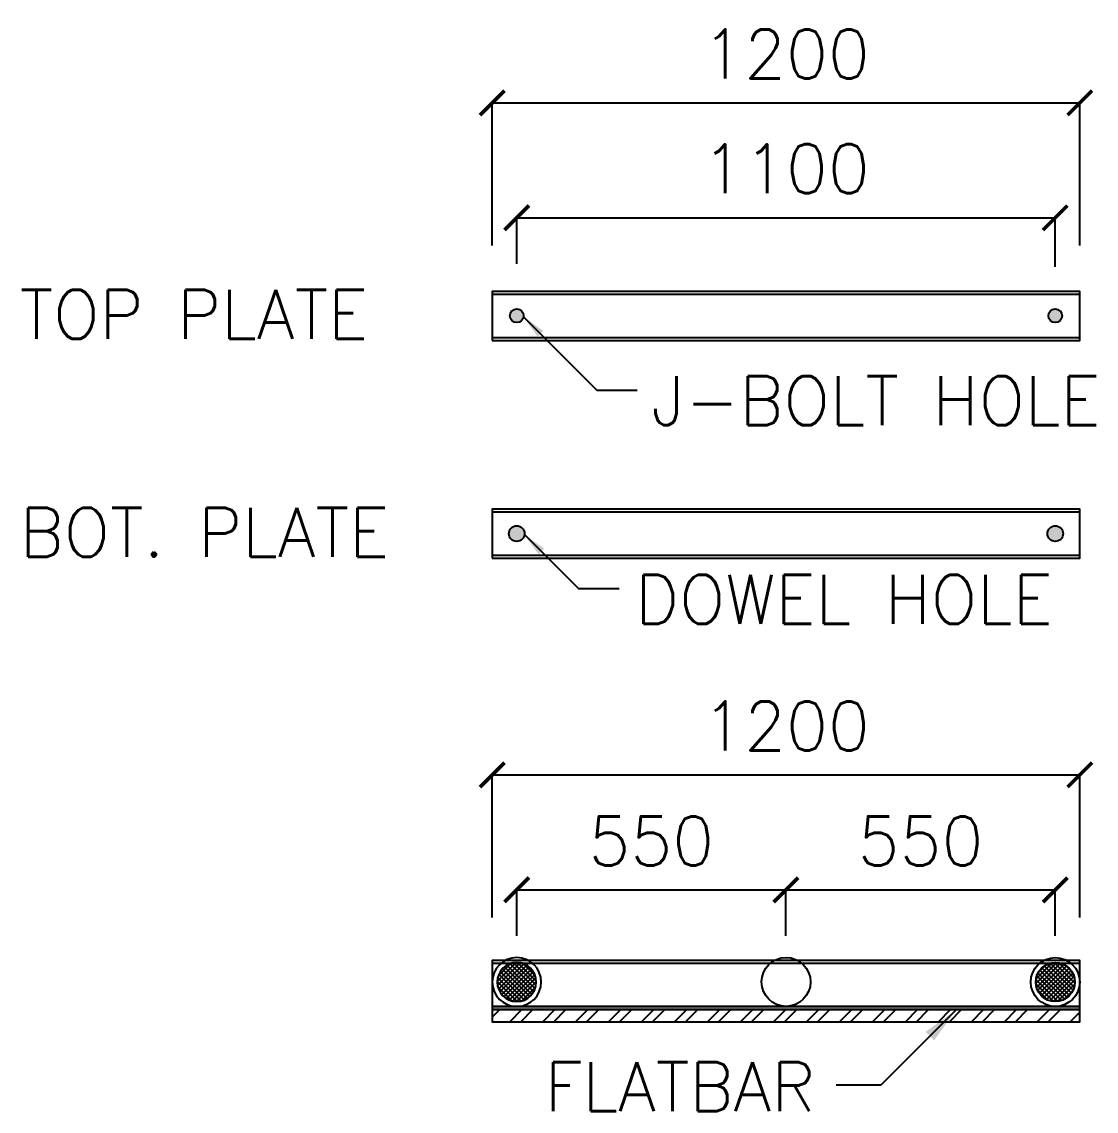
# Model space of a CAD drawing. Header units: inches. Extents: x 26 to 4245, y 11 to 9278.
# Drawn here: x 1113 to 3307, y 7054 to 9278 of the extents above; entities that cross this region are included whole.
import ezdxf

# ---------------------------------------------------------------- set-up
doc = ezdxf.new("R2010")
doc.units = ezdxf.units.IN
doc.header["$MEASUREMENT"] = 0
doc.layers.get('Defpoints').update_dxf_attribs({"color": 36, "true_color": 0x703800})
for name, color, linetype in [('0-S1', 1, 'Continuous'), ('A-BAMBOO POLE', 2, 'Continuous'), ('A-DIMENSIONS', 30, 'Continuous'), ('A-Hatch', 8, 'Continuous'), ('A-Main Text', 3, 'Continuous'), ('A-Specifications', 2, 'Continuous'), ('AR-Bamboo Stud', 2, 'Continuous'), ('AR-Flatbar', 143, 'Continuous'), ('AR-FURNITURES', 9, 'Continuous'), ('AR-Panels', 4, 'Continuous'), ('AR-Timber Plate', 3, 'Continuous'), ('Screw Dowel', 140, 'Continuous'), ('Screw J-Bolt', 64, 'Continuous')]:
    doc.layers.add(name, color=color, linetype=linetype)
doc.layers.add('VP', color=7, linetype='Continuous', plot=False)
doc.styles.add('LEROY', font='simplex.shx')
doc.dimstyles.new('DIM100', dxfattribs={"dimscale": 0, "dimtxt": 220, "dimasz": 180, "dimexe": 220, "dimexo": 250, "dimgap": 1, "dimtad": 1, "dimtoh": 1, "dimlfac": 0.001, "dimzin": 1, "dimdsep": 46, "dimtxsty": 'LEROY', "dimblk1": 'ORIGIN', "dimblk2": 'ORIGIN', "dimsah": 1, "dimcen": 0.18, "dimclrd": 30, "dimclre": 30, "dimclrt": 7, "dimazin": 0, "dimtfac": 1, "dimtix": 1, "dimtmove": 1, "dimatfit": 3, "dimfxl": 1, "dimtvp": 1, "dimtolj": 2, "dimtzin": 0, "dimarcsym": 0})

# ---------------------------------------------------------------- blocks, each defined once
blk = doc.blocks.new('bps1')
at = {"layer": 'AR-FURNITURES'}
h = blk.add_hatch(dxfattribs=at)
h.set_pattern_fill('ANSI37', color=256, scale=2)
h.set_pattern_definition([(45, (0, 0), (-4.490128, 4.490128), []), (135, (0, 0), (-4.490128, -4.490128), [])])
edge = h.paths.add_edge_path()
edge.add_ellipse((30825.3, -11129.5), major_axis=(-28.3, 28.3), ratio=1, start_angle=0, end_angle=360, ccw=False)
at = {"layer": 'A-BAMBOO POLE', "linetype": 'Continuous'}
blk.add_circle((30825.3, -11129.5), 50, dxfattribs=at)
at = {"layer": 'AR-FURNITURES', "linetype": 'Continuous', "extrusion": (0, 0, -1)}
blk.add_ellipse((30825.3, -11129.5), major_axis=(-28.3, 28.3), ratio=1, start_param=2.356935, end_param=8.64012, dxfattribs=at)
blk = doc.blocks.new('bpns1')
at = {"layer": 'A-BAMBOO POLE', "linetype": 'Continuous'}
blk.add_circle((31425.3, -11129.1), 50, dxfattribs=at)
blk = doc.blocks.new('PANEL 1200A')
at = {"layer": 'AR-Timber Plate'}
blk.add_lwpolyline([(33110.3, -5824), (31910.3, -5824), (31910.3, -5736), (33110.3, -5736)], close=True, dxfattribs=at)
at = {"layer": 'VP'}
blk.add_lwpolyline([(33110.3, -5830), (31910.3, -5830), (31910.3, -5730), (33110.3, -5730)], close=True, dxfattribs=at)
at = {"layer": 'AR-Bamboo Stud', "xscale": -1, "rotation": 90}
for name, p in [('bps1', (20830.8, 25051.3)), ('bpns1', (21381.2, 25651.4))]:
    blk.add_blockref(name, p, dxfattribs=at)
at = {"layer": 'AR-Bamboo Stud', "rotation": 270}
blk.add_blockref('bps1', (44189.8, 25051.3), dxfattribs=at)
blk = doc.blocks.new('_ArchTick')
at = {"color": 0, "linetype": 'ByBlock', "const_width": 0.15}
blk.add_lwpolyline([(-0.5, -0.5), (0.5, 0.5)], dxfattribs=at)
blk = doc.blocks.new('*D26')
at = {"layer": 'A-DIMENSIONS', "color": 30, "transparency": 16777216}
for p, q in [((2123.4, 7411.9), (2123.4, 7506.1)), ((2123.4, 7506.1), (2673.4, 7506.1)), ((2673.4, 7411.9), (2673.4, 7506.1))]:
    blk.add_line(p, q, dxfattribs=at)
at = {"layer": 'Defpoints', "color": 0, "transparency": 16777216}
for p in [(2673.4, 7506.1), (2123.4, 7311.9), (2673.4, 7311.9)]:
    blk.add_point(p, dxfattribs=at)
at = {"layer": 'A-DIMENSIONS', "color": 30, "transparency": 16777216, "xscale": 50, "yscale": 50, "zscale": 50, "rotation": 180}
blk.add_blockref('_ArchTick', (2123.4, 7506.1), dxfattribs=at)
at = {"layer": 'A-DIMENSIONS', "color": 30, "transparency": 16777216, "xscale": 50, "yscale": 50, "zscale": 50}
blk.add_blockref('_ArchTick', (2673.4, 7506.1), dxfattribs=at)
at = {"layer": 'A-DIMENSIONS', "color": 3, "transparency": 16777216, "insert": (2398.4, 7606.1), "char_height": 100, "attachment_point": 5, "style": 'LEROY'}
blk.add_mtext('\\A2;550', dxfattribs=at)
blk = doc.blocks.new('*D27')
at = {"layer": 'A-DIMENSIONS', "color": 30, "transparency": 16777216}
for p, q in [((2073.5, 7449.9), (2073.5, 7740.7)), ((2073.5, 7740.7), (3273.5, 7740.7)), ((3273.5, 7449.9), (3273.5, 7740.7))]:
    blk.add_line(p, q, dxfattribs=at)
at = {"layer": 'Defpoints', "color": 0, "transparency": 16777216}
for p in [(3273.5, 7740.7), (2073.5, 7349.9), (3273.5, 7349.9)]:
    blk.add_point(p, dxfattribs=at)
at = {"layer": 'A-DIMENSIONS', "color": 30, "transparency": 16777216, "xscale": 50, "yscale": 50, "zscale": 50, "rotation": 180}
blk.add_blockref('_ArchTick', (2073.5, 7740.7), dxfattribs=at)
at = {"layer": 'A-DIMENSIONS', "color": 30, "transparency": 16777216, "xscale": 50, "yscale": 50, "zscale": 50}
blk.add_blockref('_ArchTick', (3273.5, 7740.7), dxfattribs=at)
at = {"layer": 'A-DIMENSIONS', "color": 3, "transparency": 16777216, "insert": (2673.5, 7840.7), "char_height": 100, "attachment_point": 5, "style": 'LEROY'}
blk.add_mtext('\\A2;1200', dxfattribs=at)
blk = doc.blocks.new('*D28')
at = {"layer": 'A-DIMENSIONS', "color": 30, "transparency": 16777216}
for p, q in [((2673.4, 7411.9), (2673.4, 7506.1)), ((2673.4, 7506.1), (3223.4, 7506.1)), ((3223.4, 7411.9), (3223.4, 7506.1))]:
    blk.add_line(p, q, dxfattribs=at)
at = {"layer": 'Defpoints', "color": 0, "transparency": 16777216}
for p in [(3223.4, 7506.1), (2673.4, 7311.9), (3223.4, 7311.9)]:
    blk.add_point(p, dxfattribs=at)
at = {"layer": 'A-DIMENSIONS', "color": 30, "transparency": 16777216, "xscale": 50, "yscale": 50, "zscale": 50, "rotation": 180}
blk.add_blockref('_ArchTick', (2673.4, 7506.1), dxfattribs=at)
at = {"layer": 'A-DIMENSIONS', "color": 30, "transparency": 16777216, "xscale": 50, "yscale": 50, "zscale": 50}
blk.add_blockref('_ArchTick', (3223.4, 7506.1), dxfattribs=at)
at = {"layer": 'A-DIMENSIONS', "color": 3, "transparency": 16777216, "insert": (2948.4, 7606.1), "char_height": 100, "attachment_point": 5, "style": 'LEROY'}
blk.add_mtext('\\A2;550', dxfattribs=at)
blk = doc.blocks.new('_ORIGIN')
at = {"color": 0, "linetype": 'ByBlock'}
blk.add_line((-0.5, 0), (-1, 0), dxfattribs=at)
blk.add_circle((0, 0), 0.5, dxfattribs=at)
blk = doc.blocks.new('*D36')
at = {"layer": 'A-DIMENSIONS', "color": 30, "transparency": 16777216}
for p, q in [((2123.4, 8783.8), (2123.4, 8878.1)), ((2123.4, 8878.1), (3223.4, 8878.1)), ((3223.4, 8778), (3223.4, 8878.1))]:
    blk.add_line(p, q, dxfattribs=at)
at = {"layer": 'Defpoints', "color": 0, "transparency": 16777216}
for p in [(3223.4, 8878.1), (2123.4, 8683.8), (3223.4, 8678)]:
    blk.add_point(p, dxfattribs=at)
at = {"layer": 'A-DIMENSIONS', "color": 30, "transparency": 16777216, "xscale": 50, "yscale": 50, "zscale": 50, "rotation": 180}
blk.add_blockref('_ArchTick', (2123.4, 8878.1), dxfattribs=at)
at = {"layer": 'A-DIMENSIONS', "color": 30, "transparency": 16777216, "xscale": 50, "yscale": 50, "zscale": 50}
blk.add_blockref('_ArchTick', (3223.4, 8878.1), dxfattribs=at)
at = {"layer": 'A-DIMENSIONS', "color": 3, "transparency": 16777216, "insert": (2673.4, 8978.1), "char_height": 100, "attachment_point": 5, "style": 'LEROY'}
blk.add_mtext('\\A2;1100', dxfattribs=at)
blk = doc.blocks.new('*D37')
at = {"layer": 'A-DIMENSIONS', "color": 30, "transparency": 16777216}
for p, q in [((2073.5, 8821.8), (2073.5, 9112.6)), ((2073.5, 9112.6), (3273.5, 9112.6)), ((3273.5, 8821.8), (3273.5, 9112.6))]:
    blk.add_line(p, q, dxfattribs=at)
at = {"layer": 'Defpoints', "color": 0, "transparency": 16777216}
for p in [(3273.5, 9112.6), (2073.5, 8721.8), (3273.5, 8721.8)]:
    blk.add_point(p, dxfattribs=at)
at = {"layer": 'A-DIMENSIONS', "color": 30, "transparency": 16777216, "xscale": 50, "yscale": 50, "zscale": 50, "rotation": 180}
blk.add_blockref('_ArchTick', (2073.5, 9112.6), dxfattribs=at)
at = {"layer": 'A-DIMENSIONS', "color": 30, "transparency": 16777216, "xscale": 50, "yscale": 50, "zscale": 50}
blk.add_blockref('_ArchTick', (3273.5, 9112.6), dxfattribs=at)
at = {"layer": 'A-DIMENSIONS', "color": 3, "transparency": 16777216, "insert": (2673.5, 9212.6), "char_height": 100, "attachment_point": 5, "style": 'LEROY'}
blk.add_mtext('\\A2;1200', dxfattribs=at)
blk = doc.blocks.new('srthtfghjfghtrrdre')
at = {"layer": 'Screw J-Bolt'}
h = blk.add_hatch(color=256, dxfattribs=at)
h.dxf.hatch_style = 1
h.paths.add_polyline_path([(91218.9, 31514.7, 1), (91190.9, 31514.7, 1)])
blk.add_circle((91204.9, 31514.7), 14, dxfattribs=at)
blk = doc.blocks.new('32mm Hole')
at = {"layer": 'Screw Dowel'}
h = blk.add_hatch(color=256, dxfattribs=at)
h.dxf.hatch_style = 1
h.paths.add_polyline_path([(92138.9, 31231.2, 1), (92170.9, 31231.2, 1)])
blk.add_circle((92154.9, 31231.2), 16, dxfattribs=at)

msp = doc.modelspace()

# ---------------------------------------------------------------- hatches: boundary and pattern name
at = {"layer": 'A-Hatch'}
h = msp.add_hatch(dxfattribs=at)
h.set_pattern_fill('ANSI32', color=8, scale=5)
h.set_pattern_definition([(45, (-42936.07, 3343.7), (-33.67596, 33.67596), []), (45, (-42913.62, 3343.7), (-33.67596, 33.67596), [])])
h.paths.add_polyline_path([(3273.4, 7261.9), (2073.5, 7261.9), (2073.5, 7236.9), (3273.4, 7236.9)])

# ---------------------------------------------------------------- linework, layer by layer
at = {"layer": '0-S1'}
msp.add_lwpolyline([(3273.4, 7261.9), (2073.5, 7261.9), (2073.5, 7236.9), (3273.4, 7236.9)], close=True, dxfattribs=at)
at = {"layer": 'AR-Flatbar', "const_width": 5}
msp.add_lwpolyline([(2073.5, 7267.9), (3273.4, 7267.9)], dxfattribs=at)
at = {"layer": 'AR-Timber Plate'}
for points in [[(2073.5, 8633.8), (3273.5, 8633.8), (3273.5, 8721.8), (2073.5, 8721.8)], [(2073.5, 8189.2), (3273.5, 8189.2), (3273.5, 8277.2), (2073.5, 8277.2)]]:
    msp.add_lwpolyline(points, close=True, dxfattribs=at)
at = {"layer": 'VP'}
for points in [[(2073.5, 8627.8), (3273.5, 8627.8), (3273.5, 8727.8), (2073.5, 8727.8)], [(2073.5, 8183.2), (3273.5, 8183.2), (3273.5, 8283.2), (2073.5, 8283.2)]]:
    msp.add_lwpolyline(points, close=True, dxfattribs=at)

# ---------------------------------------------------------------- block references
at = {"layer": 'AR-Panels'}
for name, p in [('srthtfghjfghtrrdre', (-89081.5, -22836.7)), ('srthtfghjfghtrrdre', (-87981.5, -22836.7)), ('32mm Hole', (-90031.5, -22997.9)), ('32mm Hole', (-88931.5, -22997.9))]:
    msp.add_blockref(name, p, dxfattribs=at)
at = {"layer": 'AR-Panels', "xscale": -1}
msp.add_blockref('PANEL 1200A', (35183.8, 13091.9), dxfattribs=at)

# ---------------------------------------------------------------- texts
at = {"layer": 'A-Main Text', "ltscale": 0.2, "char_height": 100, "attachment_point": 3, "style": 'LEROY'}
for s, insert in [('\\pxql;TOP PLATE', (2174.6, 8730.7)), ('\\pxql;BOT. PLATE', (2174.6, 8286.1))]:
    msp.add_mtext_dynamic_manual_height_columns(s, width=1066.299, gutter_width=0.3, heights=[0], dxfattribs=dict(at, insert=insert))
at = {"layer": 'A-Specifications', "ltscale": 0.2, "char_height": 100, "attachment_point": 3, "style": 'LEROY'}
for s, width, gutter_width, insert in [('\\pxql;J-BOLT HOLE', 1066.299, 0.3, (3464.8, 8554.5)), ('\\pxql;DOWEL HOLE', 1010.881, 0.3, (3375.9, 8149.1)), ('FLATBAR', 751.472, 0.5, (2733.4, 7154.1))]:
    msp.add_mtext_dynamic_manual_height_columns(s, width=width, gutter_width=gutter_width, heights=[0], dxfattribs=dict(at, insert=insert))

# ---------------------------------------------------------------- dimensions: what is measured, and where the dimension line sits
at = {"layer": 'A-DIMENSIONS'}
for base, p1, p2, picture, middle in [((3273.5, 9112.6), (2073.5, 8721.8), (3273.5, 8721.8), '*D37', (2673.5, 9212.6)), ((3223.4, 8878.1), (2123.4, 8683.8), (3223.4, 8678), '*D36', (2673.4, 8978.1)), ((3273.5, 7740.7), (2073.5, 7349.9), (3273.5, 7349.9), '*D27', (2673.5, 7840.7)), ((2673.4, 7506.1), (2123.4, 7311.9), (2673.4, 7311.9), '*D26', (2398.4, 7606.1)), ((3223.4, 7506.1), (2673.4, 7311.9), (3223.4, 7311.9), '*D28', (2948.4, 7606.1))]:
    dim = msp.add_linear_dim(base=base, p1=p1, p2=p2, dimstyle='DIM100', override={"dimscale": 1, "dimtxt": 100, "dimasz": 50, "dimexe": 0, "dimexo": 100, "dimgap": 50, "dimdec": 0, "dimlfac": 1, "dimblk1": 'ArchTick', "dimblk2": 'ArchTick', "dimclrt": 3, "dimlwd": -1, "dimlwe": -1}, dxfattribs=at)
    dim.commit()
    dim.dimension.update_dxf_attribs({"geometry": picture, "text_midpoint": middle})

# ---------------------------------------------------------------- leaders
at = {"layer": '0-S1', "ltscale": 0.2}
for points, override in [([(2136.5, 8676.8), (2286.8, 8526.5), (2369.6, 8526.5)], {"dimscale": 0.05, "dimasz": 1000, "dimtad": 0, "dimclrd": 256}), ([(2138.5, 8232.2), (2249.7, 8121), (2332.5, 8121)], {"dimscale": 0.05, "dimasz": 1000, "dimtad": 0, "dimclrd": 256}), ([(3020.3, 7260.4), (2867.3, 7107.4), (2775.6, 7107.4)], {"dimscale": 0.05, "dimasz": 1500, "dimtad": 0, "dimclrd": 256})]:
    msp.add_leader(points, dimstyle='DIM100', override=override, dxfattribs=at)

doc.saveas('drawing.dxf')
